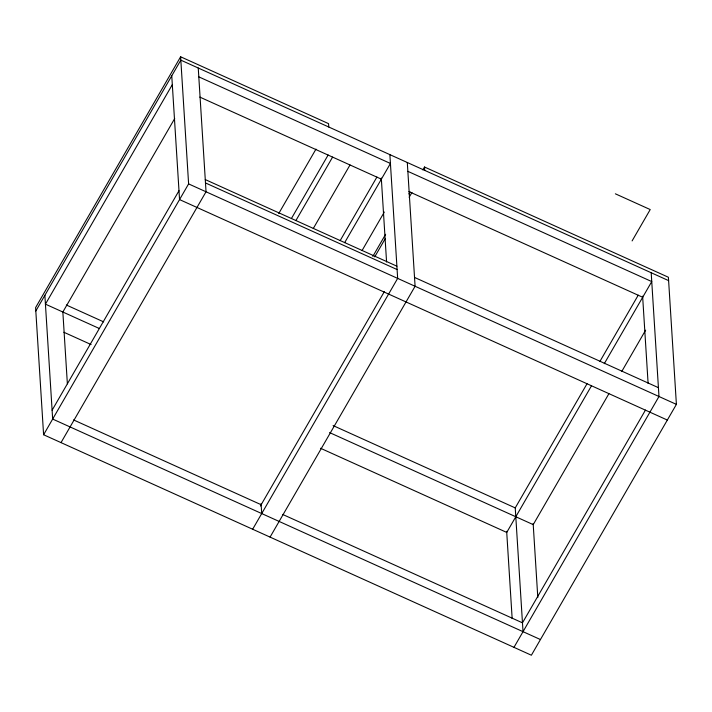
<?xml version="1.0" encoding="UTF-8"?>
<svg xmlns="http://www.w3.org/2000/svg" width="712" height="712" viewBox="0 0 712 712"><rect width="100%" height="100%" fill="white"/><g stroke="black" fill="none" stroke-linecap="round" stroke-linejoin="round"><path stroke-width="1.07" d="M328.766 127.003L328.552 123.648L180.617 56.782L35.6 307.62L43.601 434.747L531.383 655.218L676.4 404.38L668.399 277.253L424.512 167.017L422.839 169.901M35.814 310.984L180.821 60.137L668.612 280.617M172.322 84.657L45.434 304.149L99.164 328.428M174.716 118.521L62.852 312.016L67.373 383.848M52.101 410.228L178.988 190.736M43.601 434.747L188.609 183.901L180.617 56.782M61.018 442.615L206.035 191.777L198.248 68.014M278.757 213.502L315.986 149.111M291.413 218.531L328.143 154.994M295.863 220.631L332.593 157.094M313.28 228.507L350.01 164.97M340.185 240.576L376.915 177.048M344.644 242.685L390.434 163.466L198.799 76.852M362.061 250.553L384.32 212.051M372.839 256.4L385.619 234.292M408.955 193.931L410.059 192.009M374.717 256.872L385.272 238.609M409.16 197.286L411.937 192.48M260.432 505.983L384.329 291.653M252.653 529.238L397.661 278.392L389.873 154.629M270.07 537.106L415.087 286.268L407.3 162.505M632.096 240.914L650.216 209.559L615.373 193.815M523.026 631.669L515.239 507.905L587.035 383.724M599.833 361.58L638.237 295.16M591.485 385.824L506.739 532.425L320.525 448.257M604.283 363.681L651.747 281.578L407.851 171.343M608.902 393.7L533.217 524.619L329.585 432.584M621.709 371.557L645.633 330.163M645.464 410.076L522.474 622.831L282.628 514.42M513.966 647.35L658.983 396.504L651.195 272.74M199.823 97.09L381.374 179.148M408.911 191.59L642.687 297.26M205.261 179.575L396.895 266.19M205.474 182.931L397.109 269.554M414.526 277.422L658.422 387.666M188.609 183.901L676.4 404.38M667.34 420.053L179.549 199.583L171.761 75.819M66.332 305.003L103.649 321.868M333.082 425.571L515.239 507.905M63.875 332.255L91.109 344.563M73.559 419.929L261.162 504.719M540.452 639.545L52.661 419.065L44.874 295.302M642.616 296.156L648.107 383.448M533.154 523.516L537.809 597.555M506.668 531.321L512.159 618.621M424.512 167.017L424.717 170.373M381.303 178.044L386.58 262.025M261.09 503.615L261.713 513.557"/></g></svg>
